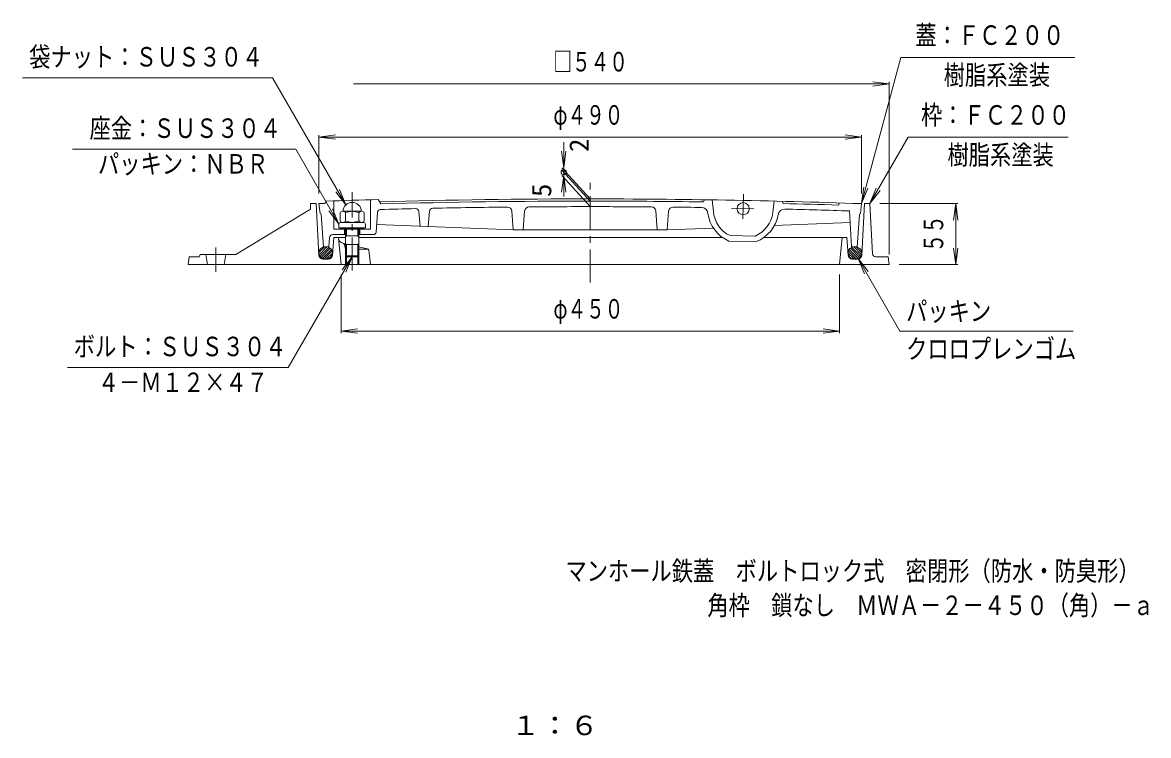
# Model space of a CAD drawing. Units: millimetres, scale not verified. Extents: x -589 to 461, y -801 to 845.
# Drawn here: x -565 to 451, y -801 to -157 of the extents above; entities that cross this region are included whole.
import ezdxf
from ezdxf.enums import TextEntityAlignment as Align

# ---------------------------------------------------------------- set-up
doc = ezdxf.new("R2010")
doc.units = ezdxf.units.MM
doc.header["$LTSCALE"] = 6
doc.header["$PDMODE"] = 32
doc.header["$PDSIZE"] = 4.8
doc.linetypes.add('CHAIN1', pattern=[8, 5, -1, 1, -1])
doc.linetypes.add('DOUBLE_CHAIN1', pattern=[8.8, 5, -1, 0.6, -0.6, 0.6, -1])
for name, color, linetype, lineweight in [('0-1_躯体', 2, 'Continuous', 18), ('0-2_仕上', 3, 'Continuous', 18), ('0-3_建具', 4, 'Continuous', 18), ('0-4_その他', 7, 'Continuous', 18), ('0-5_寸法', 7, 'Continuous', 18), ('0-6_ハッチ', 6, 'Continuous', 18)]:
    doc.layers.add(name, color=color, linetype=linetype, lineweight=lineweight)
doc.layers.add('F-4_F-4ﾚｲﾔ', color=2, linetype='Continuous')
doc.layers.add('F-5_F-5ﾚｲﾔ', color=6, linetype='Continuous')
doc.styles.add('ＭＳ ゴシック', font='')
doc.styles.get('ＭＳ ゴシック').set_extended_font_data('MS Gothic')

msp = doc.modelspace()

# ---------------------------------------------------------------- linework, layer by layer
at = {"layer": '0-1_躯体'}
for p, q in [((-305.336, -325.633), (-305.076, -320.633)), ((-300.076, -320.633), (-305.076, -320.633)), ((-297.766, -366.833), (-300.076, -320.633)), ((192.614, -366.833), (194.924, -320.633)), ((194.924, -320.633), (199.924, -320.633)), ((202.276, -365.789), (199.924, -320.633)), ((-305.336, -325.633), (-372.774, -366.633)), ((-285.292, -366.94), (-284.076, -351.133)), ((-273.576, -351.133), (-284.076, -351.133)), ((-279.983, -352.042), (-280.076, -351.133)), ((66.668, -351.133), (-261.576, -351.133)), ((178.924, -351.133), (104.18, -351.133)), ((172.424, -375.633), (174.924, -351.133)), ((180.14, -366.94), (178.924, -351.133)), ((-297.85, -365.017), (-292.539, -359.707)), ((-297.541, -366.83), (-290.424, -359.713)), ((-296.78, -368.19), (-288.761, -360.172)), ((-295.716, -369.247), (-287.402, -360.934)), ((-294.382, -370.035), (-286.312, -361.965)), ((-292.752, -370.526), (-285.519, -363.293)), ((-290.693, -370.588), (-285.154, -365.049)), ((-273.576, -356.973), (-276.092, -356.415)), ((-274.668, -357.558), (-273.576, -361.633)), ((-253.628, -361.4), (-261.576, -359.636)), ((-253.924, -361.633), (-261.576, -361.633)), ((-252.461, -362.704), (-251.076, -375.633)), ((185.541, -370.588), (180.002, -365.049)), ((187.6, -370.526), (180.367, -363.293)), ((189.23, -370.035), (181.16, -361.965)), ((190.564, -369.247), (182.25, -360.934)), ((191.628, -368.19), (183.61, -360.172)), ((192.389, -366.83), (185.272, -359.713)), ((192.698, -365.017), (187.387, -359.707)), ((-414.774, -368.633), (-415.774, -375.633)), ((-415.774, -375.633), (217.424, -375.633)), ((-372.774, -366.633), (-404.774, -366.633)), ((-399.774, -366.633), (-398.274, -375.633)), ((-381.774, -366.633), (-383.274, -375.633)), ((-293.771, -370.633), (-289.28, -370.633)), ((-273.576, -367.619), (-273.576, -375.633)), ((-272.576, -367.619), (-272.576, -375.633)), ((-262.576, -367.619), (-262.576, -375.633)), ((-261.576, -367.619), (-261.576, -375.633)), ((188.619, -370.633), (184.128, -370.633)), ((205.272, -368.633), (216.424, -368.633)), ((217.424, -375.633), (216.424, -368.633))]:
    msp.add_line(p, q, dxfattribs=at)
at = {"layer": '0-1_躯体', "linetype": 'DOUBLE_CHAIN1'}
msp.add_line((-277.576, -375.633), (-279.983, -352.042), dxfattribs=at)
at = {"layer": '0-1_躯体', "linetype": 'CHAIN1'}
msp.add_line((-390.774, -382.205), (-390.774, -360.219), dxfattribs=at)
at = {"layer": '0-1_躯体'}
msp.add_lwpolyline([(-404.774, -366.633), (-405.774, -368.633), (-414.774, -368.633)], dxfattribs=at)
for centre, radius, start, end in [((-275.009, -351.534), 5, 185.82629, 257.48927), ((-276.117, -357.946), 1.5, 15.00046, 77.48996), ((-253.924, -363.133), 1.5, 6.1163, 90), ((-253.953, -362.864), 1.5, 6.1163, 77.49026), ((205.272, -365.633), 3, 182.98141, 270), ((-293.771, -366.633), 4, 182.86198, 270), ((-289.28, -366.633), 4, 270, 355.60158), ((184.128, -366.633), 4, 184.39842, 270), ((188.619, -366.633), 4, 270, 357.13802)]:
    msp.add_arc(centre, radius, start, end, dxfattribs=at)
for centre, major_axis in [((-291.502, -365.133), (6.349, 0)), ((186.35, -365.133), (-6.349, 0))]:
    msp.add_ellipse(centre, major_axis=major_axis, ratio=0.8663, dxfattribs=at)
at = {"layer": '0-2_仕上', "linetype": 'CHAIN1'}
msp.add_line((-52.576, -391.904), (-52.576, -298.927), dxfattribs=at)
at = {"layer": '0-2_仕上'}
for p, q in [((85.241, -334.492), (85.682, -312.127)), ((-297.577, -320.633), (-296.576, -329.633)), ((-291.076, -318.408), (-292.255, -320.449)), ((-284.076, -343.633), (-284.076, -318.173)), ((-251.076, -343.633), (-251.076, -317.159)), ((-244.076, -316.964), (-241.802, -320.903)), ((50.577, -317.105), (49.537, -319.089)), ((57.576, -317.211), (58.537, -327.676)), ((95.202, -325.399), (75.025, -325.001)), ((113.565, -318.316), (112.193, -328.734)), ((121.524, -320.511), (120.563, -318.486)), ((172.424, -319.961), (171.424, -321.93)), ((192.425, -320.633), (191.424, -329.633)), ((-296.511, -329.633), (-296.576, -329.633)), ((-295.514, -330.567), (-293.576, -359.633)), ((-245.921, -346.298), (-244.726, -328.253)), ((-207.313, -327.842), (-206.076, -340.931)), ((-199.076, -341.215), (-197.821, -327.519)), ((-113.076, -344.344), (-111.842, -327.275)), ((7.924, -344.344), (6.69, -327.275)), ((181.424, -327.261), (183.424, -359.633)), ((190.362, -330.567), (188.424, -359.633)), ((191.36, -329.633), (191.424, -329.633)), ((-284.076, -343.633), (-273.576, -343.633)), ((-274.576, -348.633), (-274.576, -343.633)), ((-261.576, -343.633), (-251.076, -343.633)), ((-260.576, -348.633), (-260.576, -343.633)), ((-245.46, -339.33), (-122.076, -344.344)), ((58.597, -342.651), (16.924, -344.344)), ((182.065, -337.633), (113.578, -340.416)), ((-288.07, -351.448), (-288.576, -359.633)), ((-273.576, -348.633), (-285.076, -348.633)), ((-248.416, -348.633), (-261.576, -348.633)), ((97.24, -354.945), (72.445, -354.456)), ((96.286, -349.925), (73.596, -349.478)), ((-293.576, -359.633), (-288.576, -359.633)), ((188.424, -359.633), (183.424, -359.633))]:
    msp.add_line(p, q, dxfattribs=at)
for points in [[(-123.303, -327.454), (-122.076, -344.344), (-52.576, -344.344)], [(18.152, -327.454), (16.924, -344.344), (-52.576, -344.344)]]:
    msp.add_lwpolyline(points, dxfattribs=at)
msp.add_circle((85.424, -325.206), 5.5, dxfattribs=at)
for centre, radius, start, end in [((-52.576, -7316.345), 7000, 91.96217, 92.00577), ((-52.576, -7316.345), 7002, 91.5672, 91.95197), ((-52.576, -7316.345), 7000, 90, 91.55833), ((-52.576, -7316.345), 6993, 91.29294, 91.55466), ((-52.576, -7316.345), 6998, 90, 91.54947), ((-210.3, -328.124), 3, 5.3996, 91.27962), ((-194.833, -327.792), 3, 91.16545, 174.76382), ((-52.576, -7316.345), 6993, 90.61255, 91.16614), ((-127.293, -327.744), 4, 4.15686, 90.62524), ((-107.852, -327.563), 4, 90.44287, 175.86552), ((-52.576, -7316.345), 6993, 90, 90.45316), ((-52.576, -7316.345), 7000, 87.99423, 90), ((-52.576, -7316.345), 6998, 89.16393, 90), ((-52.576, -7316.345), 6993, 89.54684, 90), ((2.701, -327.563), 4, 4.13448, 89.55713), ((22.141, -327.744), 4, 89.37476, 175.84314), ((-52.576, -7316.345), 6993, 89.17738, 89.38745), ((47.736, -330.065), 6, 7.34624, 89.18161), ((-52.576, -7316.345), 6998, 88.1657, 88.57442), ((-296.511, -330.633), 1, 3.81364, 90), ((-242.232, -328.418), 2.5, 91.55933, 176.21153), ((85.424, -325.206), 32, 187.34615, 246.07216), ((85.424, -325.206), 27, 185.24681, 244.01979), ((85.424, -325.206), 27, 293.72066, 352.49307), ((85.424, -325.206), 32, 291.66861, 350.3922), ((122.891, -331.549), 6, 88.56093, 170.39212), ((-52.576, -7316.345), 6993, 88.08241, 88.56096), ((191.36, -330.633), 1, 90, 176.18636), ((-285.076, -351.633), 3, 90, 176.46478), ((-248.416, -346.133), 2.5, 270, 356.21147)]:
    msp.add_arc(centre, radius, start, end, dxfattribs=at)
at = {"layer": '0-3_建具', "linetype": 'CHAIN1'}
msp.add_line((-267.576, -381.054), (-267.576, -310.411), dxfattribs=at)
at = {"layer": '0-3_建具', "color": 2}
for p, q in [((-278.525, -328.948), (-278.525, -336.119)), ((-259.075, -327.533), (-276.075, -327.533)), ((-273.575, -328.947), (-273.575, -336.12)), ((-261.575, -328.947), (-261.575, -336.119)), ((-256.625, -328.948), (-256.625, -336.119))]:
    msp.add_line(p, q, dxfattribs=at)
at = {"layer": '0-3_建具'}
for p, q in [((-279.576, -339.033), (-279.576, -342.333)), ((-279.576, -342.333), (-255.576, -342.333)), ((-257.075, -337.533), (-278.076, -337.533)), ((-273.576, -367.619), (-273.576, -343.633)), ((-272.576, -349.619), (-272.576, -343.633)), ((-262.576, -349.618), (-262.576, -343.633)), ((-261.576, -367.619), (-261.576, -343.633)), ((-255.576, -339.033), (-255.576, -342.333)), ((-261.576, -349.619), (-273.576, -349.619)), ((-272.576, -349.619), (-273.576, -350.619)), ((-262.575, -349.619), (-261.575, -350.619)), ((-272.576, -357.619), (-273.576, -356.619)), ((-261.576, -357.619), (-273.576, -357.619)), ((-272.576, -368.619), (-272.576, -357.619)), ((-262.576, -368.619), (-262.576, -357.619)), ((-262.575, -357.619), (-261.575, -356.619)), ((-262.576, -368.619), (-272.576, -368.619)), ((-262.576, -368.619), (-261.576, -367.619))]:
    msp.add_line(p, q, dxfattribs=at)
msp.add_lwpolyline([(-261.576, -367.619), (-273.576, -367.619), (-272.576, -368.619)], dxfattribs=at)
at = {"layer": '0-3_建具', "color": 2}
for centre, radius, start, end in [((-276.05, -330.405), 2.873, 30.49951, 149.50049), ((-267.575, -340.965), 13.433, 63.46959, 116.53041), ((-259.1, -330.405), 2.873, 30.49951, 149.50049), ((-276.05, -334.661), 2.873, 210.49951, 329.50049), ((-267.576, -324.101), 13.433, 243.46959, 296.53041), ((-259.101, -334.661), 2.873, 210.49951, 329.50049)]:
    msp.add_arc(centre, radius, start, end, dxfattribs=at)
at = {"layer": '0-3_建具'}
for centre, start, end in [((-278.076, -339.033), 90, 180), ((-257.075, -339.033), 0, 90)]:
    msp.add_arc(centre, 1.5, start, end, dxfattribs=at)
at = {"layer": '0-3_建具', "color": 2}
msp.add_ellipse((-267.575, -327.533), major_axis=(8.25, 0), ratio=0.9696, start_param=6.28318531, end_param=9.42477796, dxfattribs=at)
at = {"layer": '0-4_その他'}
for p, q in [((-266.44, -212.633), (217.424, -212.633)), ((217.424, -212.633), (202.552, -210.675)), ((217.424, -212.633), (202.552, -214.591)), ((217.424, -366.633), (217.424, -210.833)), ((-297.577, -260.633), (-282.705, -258.675)), ((-297.577, -311.633), (-297.577, -258.833)), ((-297.577, -260.633), (-282.705, -262.591)), ((-297.577, -260.633), (192.424, -260.633)), ((192.424, -260.633), (177.552, -258.675)), ((192.424, -260.633), (177.552, -262.591)), ((192.424, -311.633), (192.424, -258.833)), ((-76.541, -288.299), (-78.499, -273.427)), ((-76.541, -288.299), (-74.583, -273.427)), ((-52.576, -316.344), (-78.341, -288.299)), ((-52.576, -318.344), (-78.341, -290.299)), ((-76.541, -295.299), (-78.499, -310.171)), ((-52.576, -323.345), (-78.341, -295.299)), ((-76.541, -295.299), (-74.583, -310.171)), ((208.924, -320.633), (279.224, -320.633)), ((277.424, -320.633), (275.466, -335.505)), ((277.424, -375.633), (277.424, -320.633)), ((277.424, -320.633), (279.382, -335.505)), ((277.424, -375.633), (275.466, -360.762)), ((277.424, -375.633), (279.382, -360.762)), ((226.424, -375.633), (279.224, -375.633)), ((-277.576, -384.633), (-277.576, -437.433)), ((172.424, -384.633), (172.424, -437.433)), ((-277.576, -435.633), (-262.704, -433.675)), ((-277.576, -435.633), (172.424, -435.633)), ((-277.576, -435.633), (-262.704, -437.591)), ((172.424, -435.633), (157.552, -433.675)), ((172.424, -435.633), (157.552, -437.591))]:
    msp.add_line(p, q, dxfattribs=at)
msp.add_lwpolyline([(-76.541, -265.237), (-76.541, -290.299), (-76.541, -314.158)], dxfattribs=at)
msp.add_point((-76.541, -292.259), dxfattribs=at)
at = {"layer": '0-5_寸法'}
for p, q in [((192.425, -320.633), (227.794, -188.633)), ((227.794, -188.633), (385.018, -188.633)), ((-339.484, -207.188), (-565.256, -207.188)), ((-273.318, -321.791), (-339.484, -207.188)), ((199.924, -320.633), (234.565, -260.633)), ((234.565, -260.633), (378.802, -260.633)), ((-520.242, -271.608), (-318.504, -271.608)), ((-279.576, -339.033), (-318.504, -271.608)), ((-273.318, -321.791), (-282.449, -309.891)), ((-273.318, -321.791), (-279.058, -307.933)), ((192.425, -320.633), (194.383, -305.761)), ((192.425, -320.633), (198.165, -306.775)), ((199.924, -320.633), (205.664, -306.775)), ((199.924, -320.633), (209.056, -308.733)), ((-279.576, -339.033), (-285.316, -325.175)), ((-279.576, -339.033), (-288.707, -327.133)), ((-267.575, -368.618), (-276.707, -380.518)), ((-267.575, -368.618), (-273.316, -382.476)), ((189.19, -370.052), (198.322, -381.953)), ((189.19, -370.052), (194.93, -383.911)), ((189.19, -370.052), (227.053, -435.633)), ((227.053, -435.633), (383.287, -435.633))]:
    msp.add_line(p, q, dxfattribs=at)
msp.add_lwpolyline([(-267.575, -368.618), (-325.31, -468.618), (-524.712, -468.618)], dxfattribs=at)
at = {"layer": '0-6_ハッチ'}
msp.add_line((-278.126, -342.633), (-257.026, -342.633), dxfattribs=at)
for points in [[(-278.126, -342.333), (-278.126, -342.633), (-277.076, -343.633), (-258.076, -343.633)], [(-257.026, -342.333), (-257.026, -342.633), (-258.076, -343.633)]]:
    msp.add_lwpolyline(points, dxfattribs=at)

# ---------------------------------------------------------------- texts
at = {"layer": '0-4_その他', "color": 3, "style": 'ＭＳ ゴシック', "width": 0.7}
for s, p in [('□５４０', (-85.876, -206.633)), ('φ４９０', (-85.876, -254.633)), ('φ４５０', (-85.876, -429.633))]:
    msp.add_text(s, height=17.6, dxfattribs=at).set_placement(p, align=Align.BOTTOM_LEFT)
at = {"layer": '0-4_その他', "color": 2, "style": 'ＭＳ ゴシック'}
for s, p in [('2', (-48.659, -273.969)), ('5', (-82.541, -314.606))]:
    msp.add_text(s, height=17.6, rotation=90, dxfattribs=at).set_placement(p, align=Align.BOTTOM_LEFT)
at = {"layer": '0-4_その他', "color": 3, "style": 'ＭＳ ゴシック', "width": 0.7}
msp.add_text('５５', height=17.6, rotation=90, dxfattribs=at).set_placement((271.424, -364.633), align=Align.BOTTOM_LEFT)
at = {"layer": '0-5_寸法', "color": 6, "style": 'ＭＳ ゴシック', "width": 0.8}
for s, p in [('蓋：ＦＣ２００', (240.965, -182.633)), ('袋ナット：ＳＵＳ３０４', (-559.225, -202.188)), ('樹脂系塗装', (266.511, -218.633)), ('枠：ＦＣ２００', (246.072, -254.633)), ('座金：ＳＵＳ３０４', (-504.721, -266.608)), ('パッキン：ＮＢＲ', (-497.104, -298.84)), ('樹脂系塗装', (269.896, -290.633)), ('パッキン', (232.571, -431.8)), ('ボルト：ＳＵＳ３０４', (-518.984, -463.618)), ('クロロプレンゴム', (232.571, -465.781)), ('４－Ｍ１２×４７', (-497.214, -495.976))]:
    msp.add_text(s, height=17.6, dxfattribs=at).set_placement(p, align=Align.BOTTOM_LEFT)
at = {"layer": 'F-4_F-4ﾚｲﾔ', "style": 'ＭＳ ゴシック', "width": 1.1}
msp.add_text('１：６', height=17.6, dxfattribs=at).set_placement((-124.2, -805.593), align=Align.BOTTOM_LEFT)
at = {"layer": 'F-5_F-5ﾚｲﾔ', "style": 'ＭＳ ゴシック', "width": 0.8}
for s, p in [('マンホール鉄蓋\u3000ボルトロック式\u3000密閉形（防水・防臭形）', (-75.031, -666.199)), ('角枠\u3000鎖なし\u3000ＭＷＡ－２－４５０（角）－ａ', (53.109, -697.2))]:
    msp.add_text(s, height=17.6, dxfattribs=at).set_placement(p, align=Align.BOTTOM_LEFT)

doc.saveas('drawing.dxf')
